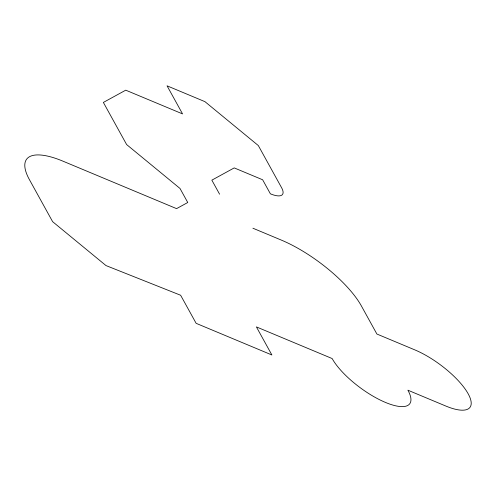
<?xml version="1.0" encoding="UTF-8"?>
<svg xmlns="http://www.w3.org/2000/svg" width="496" height="496" viewBox="0 0 496 496"><rect width="100%" height="100%" fill="white"/><g stroke="black" fill="none" stroke-linecap="round" stroke-linejoin="round"><path stroke-width="0.74" d="M252.91 228.216L281.319 240.089A74.09 24.856 36.5 0 1 361.392 305.951L376.892 334.031L414.774 349.86A49.395 16.566 36.5 0 1 468.156 393.768A49.395 16.566 36.5 0 1 445.78 406.026L407.898 390.197A49.395 16.566 36.5 0 1 385.522 402.454A49.395 16.566 36.5 0 1 332.146 358.546L256.389 326.895L271.889 354.981L196.137 323.33L180.631 295.25L106.001 265.577L52.619 221.669L29.369 179.546A74.09 24.856 36.5 0 1 62.93 161.157L176.564 208.63L187.755 202.504L180.005 188.461L126.623 144.553L103.366 102.43L125.742 90.173L182.559 113.906L167.059 85.827L204.935 101.649L258.317 145.557L281.573 187.68A24.695 8.283 36.5 0 1 270.382 193.812L262.632 179.769L234.224 167.902L211.848 180.16L219.598 194.203"/></g></svg>
